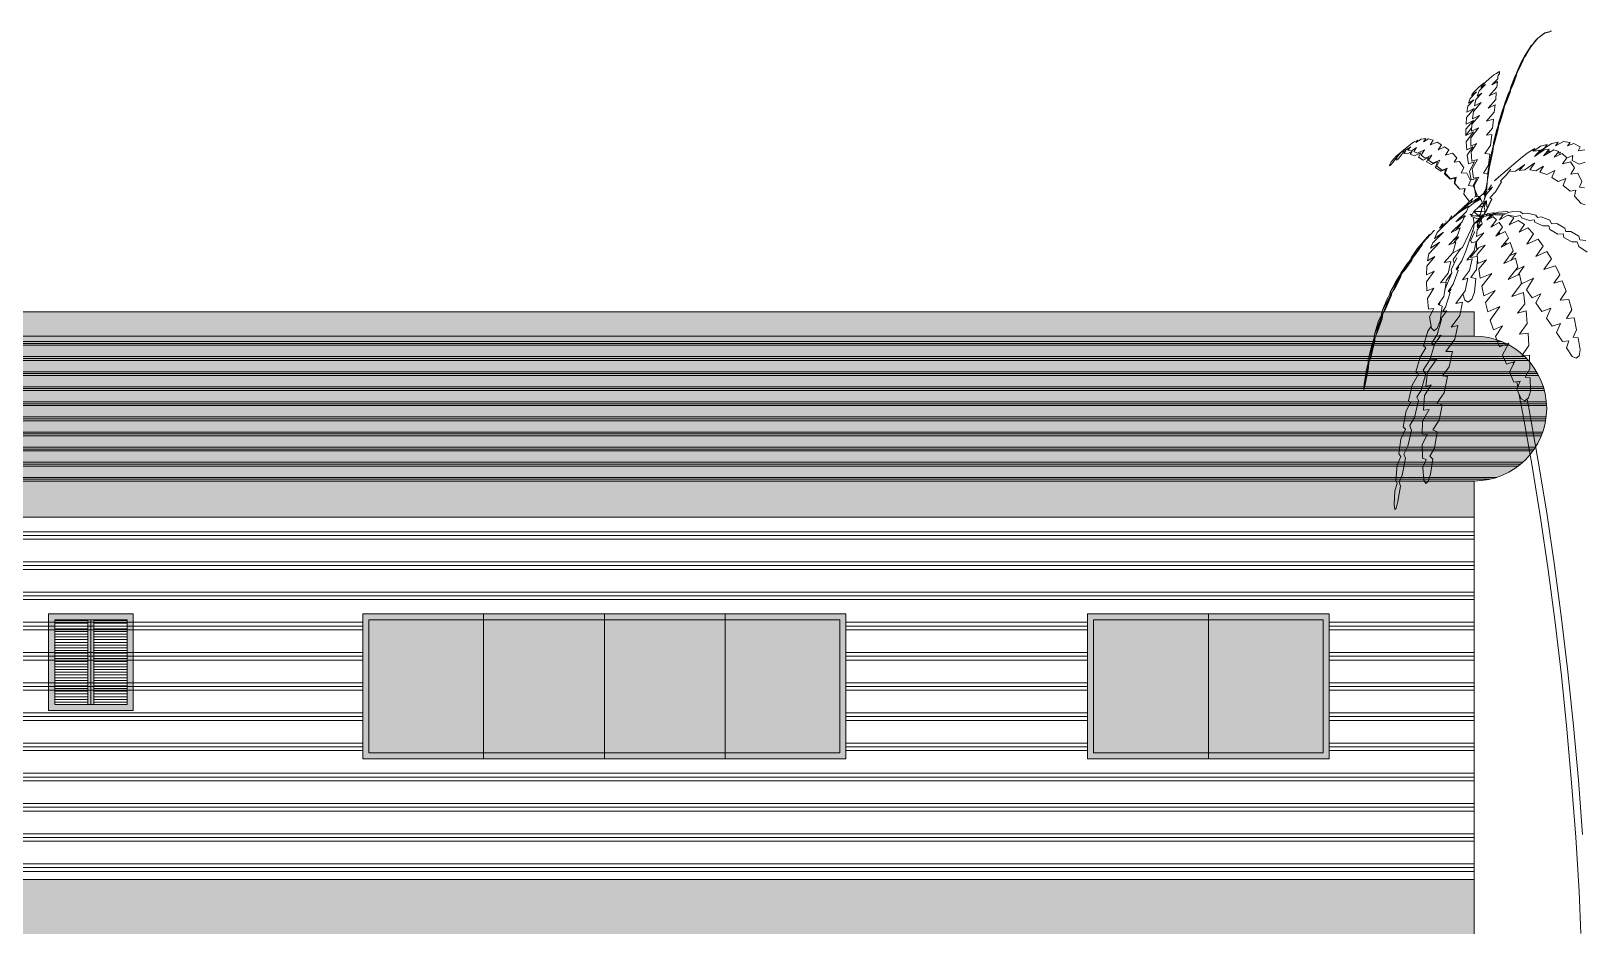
# Model space of a CAD drawing. Header units: inches. Extents: x 4 to 844, y 19 to 530.
# Drawn here: x 484.73 to 529.55, y 221.7 to 247.8 of the extents above; entities that cross this region are included whole.
import ezdxf

# ---------------------------------------------------------------- set-up
doc = ezdxf.new("R2010")
doc.units = ezdxf.units.IN
doc.header["$MEASUREMENT"] = 0
doc.layers.add('HH9B', color=103, linetype='Continuous')

msp = doc.modelspace()

# ---------------------------------------------------------------- hatches: boundary and pattern name
at = {"lineweight": 0, "true_color": 0x293189}
h = msp.add_hatch(color=177, dxfattribs=at)
h.dxf.hatch_style = 1
h.paths.add_polyline_path([(526.43328, 239.68171), (420.30484, 239.68171), (420.30484, 238.9835), (526.43328, 238.9835)])
h.paths.add_polyline_path([(526.43328, 234.79422), (420.30484, 234.79422), (420.30484, 233.7469), (526.43328, 233.7469)])
at = {"lineweight": 0}
h = msp.add_hatch(color=256, dxfattribs=at)
h.dxf.hatch_style = 1
h.paths.add_polyline_path([(526.43328, 234.79422, 1), (526.43328, 238.9835), (420.30484, 238.9835, 1), (420.30484, 234.79422)])
at = {"lineweight": 0, "true_color": 0x4554a5}
h = msp.add_hatch(dxfattribs=at)
h.set_pattern_fill('PLAST', color=175, scale=1.745534)
h.set_pattern_definition([(0, (-60.54756, 146.20476), (0, 0.43638338), []), (0, (-60.54756, 146.2593), (0, 0.43638338), []), (0, (-60.54756, 146.31385), (0, 0.43638338), [])])
h.paths.add_polyline_path([(526.43328, 234.79422, 1), (526.43328, 238.9835), (420.30484, 238.9835, 1), (420.30484, 234.79422)])
at = {"lineweight": 0, "true_color": 0x293189}
h = msp.add_hatch(dxfattribs=at)
h.set_pattern_fill('PLAST', color=177, scale=3.491067)
h.set_pattern_definition([(0, (-64.1331, 82.9951), (0, 0.8727668), []), (0, (-64.1331, 83.1042), (0, 0.8727668), []), (0, (-64.1331, 83.2133), (0, 0.8727668), [])])
h.paths.add_polyline_path([(420.30484, 233.7469), (420.30484, 223.2737), (526.43328, 223.2737), (526.43328, 233.7469)])
h.paths.add_polyline_path([(494.31546, 230.95404), (508.27973, 230.95404), (508.27973, 226.76476), (494.31546, 226.76476)], flags=16)
h.paths.add_polyline_path([(494.49002, 230.77949), (508.10518, 230.77949), (508.10518, 226.93932), (494.49002, 226.93932)], flags=0)
h.paths.add_polyline_path([(456.96105, 230.95404), (456.96105, 226.76476), (453.46998, 226.76476), (453.46998, 230.95404)], flags=16)
h.paths.add_polyline_path([(456.78649, 230.77949), (456.78649, 226.93932), (453.64453, 226.93932), (453.64453, 230.77949)], flags=0)
h.paths.add_polyline_path([(449.97891, 230.95404), (449.97891, 226.76476), (442.99678, 226.76476), (442.99678, 230.95404)], flags=16)
h.paths.add_polyline_path([(449.80436, 230.77949), (449.80436, 226.93932), (443.17133, 226.93932), (443.17133, 230.77949)], flags=0)
h.paths.add_polyline_path([(515.26187, 230.95404), (522.244, 230.95404), (522.244, 226.76476), (515.26187, 226.76476)], flags=16)
h.paths.add_polyline_path([(515.43642, 230.77949), (522.06945, 230.77949), (522.06945, 226.93932), (515.43642, 226.93932)], flags=0)
h.paths.add_polyline_path([(439.50571, 230.95404), (439.50571, 226.76476), (432.52358, 226.76476), (432.52358, 230.95404)], flags=16)
h.paths.add_polyline_path([(439.33116, 230.77949), (439.33116, 226.93932), (432.69813, 226.93932), (432.69813, 230.77949)], flags=0)
h.paths.add_polyline_path([(429.03251, 230.95404), (429.03251, 226.76476), (422.05038, 226.76476), (422.05038, 230.95404)], flags=16)
h.paths.add_polyline_path([(428.85796, 230.77949), (428.85796, 226.93932), (422.22493, 226.93932), (422.22493, 230.77949)], flags=0)
h = msp.add_hatch(color=177, dxfattribs=at)
h.dxf.hatch_style = 1
h.paths.add_polyline_path([(485.23972, 230.95404), (485.23972, 228.16119), (487.68367, 228.16119), (487.68367, 230.95404)])
h.paths.add_polyline_path([(487.50911, 230.77949), (487.50911, 228.33574), (485.41427, 228.33574), (485.41427, 230.77949)], flags=16)
at = {"lineweight": 0}
h = msp.add_hatch(color=34, dxfattribs=at)
h.dxf.hatch_style = 1
h.paths.add_polyline_path([(504.78867, 230.95404), (501.2976, 230.95404), (501.2976, 230.77949), (504.78867, 230.77949)])
h.paths.add_polyline_path([(508.27973, 230.95404), (504.78867, 230.95404), (504.78867, 230.77949), (508.10518, 230.77949), (508.10518, 226.93932), (504.78867, 226.93932), (504.78867, 226.76476), (508.27973, 226.76476)])
h.paths.add_polyline_path([(504.78867, 226.93932), (501.2976, 226.93932), (501.2976, 226.76476), (504.78867, 226.76476)])
h.paths.add_polyline_path([(501.2976, 226.93932), (497.80653, 226.93932), (497.80653, 226.76476), (501.2976, 226.76476)])
h.paths.add_polyline_path([(501.2976, 230.95404), (497.80653, 230.95404), (497.80653, 230.77949), (501.2976, 230.77949)])
h.paths.add_polyline_path([(497.80653, 230.95404), (494.31546, 230.95404), (494.31546, 226.76476), (497.80653, 226.76476), (497.80653, 226.93932), (494.49002, 226.93932), (494.49002, 230.77949), (497.80653, 230.77949)])
h = msp.add_hatch(color=34, dxfattribs=at)
h.dxf.hatch_style = 1
h.paths.add_polyline_path([(522.244, 230.95404), (518.75293, 230.95404), (518.75293, 230.77949), (522.06945, 230.77949), (522.06945, 226.93932), (518.75293, 226.93932), (518.75293, 226.76476), (522.244, 226.76476)])
h.paths.add_polyline_path([(518.75293, 230.95404), (515.26187, 230.95404), (515.26187, 226.76476), (518.75293, 226.76476), (518.75293, 226.93932), (515.43642, 226.93932), (515.43642, 230.77949), (518.75293, 230.77949)])
at = {"lineweight": 0, "true_color": 0x7aafdf}
h = msp.add_hatch(dxfattribs=at)
h.set_pattern_fill('ANSI31', color=143, scale=0.628392, angle=135)
h.set_pattern_definition([(180, (721.412756, -345.0045), (-1e-17, -0.078549008), [])])
h.paths.add_polyline_path([(487.50911, 230.77949), (486.54897, 230.77949), (486.54897, 228.33574), (487.50911, 228.33574)])
h.paths.add_polyline_path([(485.41427, 228.33574), (486.37441, 228.33574), (486.37441, 230.77949), (485.41427, 230.77949)], flags=17)
at = {"lineweight": 0, "true_color": 0x293189}
h = msp.add_hatch(color=177, dxfattribs=at)
h.dxf.hatch_style = 1
h.paths.add_polyline_path([(486.54897, 230.77949), (486.46169, 230.77949), (486.46169, 228.33574), (486.54897, 228.33574)])
h.paths.add_polyline_path([(486.46169, 230.77949), (486.37441, 230.77949), (486.37441, 228.33574), (486.46169, 228.33574)])
at = {"lineweight": 0}
h = msp.add_hatch(color=256, dxfattribs=at)
h.dxf.hatch_style = 1
h.set_gradient(color1=(173, 221, 247))
h.paths.add_polyline_path([(497.80653, 230.77949), (494.49002, 230.77949), (494.49002, 226.93932), (497.80653, 226.93932)])
h.paths.add_polyline_path([(501.2976, 230.77949), (497.80653, 230.77949), (497.80653, 226.93932), (501.2976, 226.93932)])
h.paths.add_polyline_path([(504.78867, 230.77949), (501.2976, 230.77949), (501.2976, 226.93932), (504.78867, 226.93932)])
h.paths.add_polyline_path([(508.10518, 230.77949), (504.78867, 230.77949), (504.78867, 226.93932), (508.10518, 226.93932)])
h = msp.add_hatch(color=256, dxfattribs=at)
h.dxf.hatch_style = 1
h.set_gradient(color1=(173, 221, 247))
h.paths.add_polyline_path([(518.75293, 230.77949), (515.43642, 230.77949), (515.43642, 226.93932), (518.75293, 226.93932)])
h.paths.add_polyline_path([(522.06945, 230.77949), (518.75293, 230.77949), (518.75293, 226.93932), (522.06945, 226.93932)])
at = {"lineweight": 0, "true_color": 0x636466}
h = msp.add_hatch(color=251, dxfattribs=at)
h.dxf.hatch_style = 1
h.paths.add_polyline_path([(526.43328, 223.2737), (420.30484, 223.2737), (420.30484, 221.70272), (526.43328, 221.70272)])

# ---------------------------------------------------------------- linework, layer by layer
at = {"lineweight": 0}
for p, q in [((420.30484, 239.68171), (526.43328, 239.68171)), ((526.43328, 239.68171), (526.43328, 238.9835)), ((420.30484, 238.9835), (526.43328, 238.9835)), ((420.30484, 234.79422), (526.43328, 234.79422)), ((420.30484, 234.79422), (526.43328, 234.79422)), ((420.30484, 233.7469), (526.43328, 233.7469)), ((494.31546, 230.95404), (508.27973, 230.95404)), ((515.26187, 230.95404), (522.244, 230.95404)), ((515.26187, 230.95404), (522.244, 230.95404)), ((494.31546, 226.76476), (508.27973, 226.76476)), ((515.26187, 226.76476), (522.244, 226.76476)), ((515.26187, 226.76476), (522.244, 226.76476)), ((420.30484, 223.2737), (526.43328, 223.2737))]:
    msp.add_line(p, q, dxfattribs=at)
at = {"color": 40, "lineweight": 0, "true_color": 0xf8d731}
for p, q in [((526.43328, 234.79422), (526.43328, 221.70272)), ((494.31546, 230.95404), (494.31546, 226.76476)), ((497.80653, 230.95404), (497.80653, 226.76476)), ((501.2976, 230.95404), (501.2976, 226.76476)), ((504.78867, 230.95404), (504.78867, 226.76476)), ((508.27973, 230.95404), (508.27973, 226.76476)), ((515.26187, 230.95404), (515.26187, 226.76476)), ((515.26187, 230.95404), (515.26187, 226.76476)), ((518.75293, 230.95404), (518.75293, 226.76476)), ((522.244, 230.95404), (522.244, 226.76476)), ((522.244, 230.95404), (522.244, 226.76476)), ((518.75293, 230.77949), (518.75293, 226.93932))]:
    msp.add_line(p, q, dxfattribs=at)
at = {"color": 5, "lineweight": 0}
for p, q in [((486.37441, 230.77949), (486.37441, 228.33574)), ((486.46169, 230.77949), (486.46169, 228.33574)), ((486.54897, 230.77949), (486.54897, 228.33574))]:
    msp.add_line(p, q, dxfattribs=at)
at = {"lineweight": 0}
for points in [[(485.23972, 230.95404), (487.68367, 230.95404), (487.68367, 228.16119), (485.23972, 228.16119)], [(494.31546, 230.95404), (508.27973, 230.95404), (508.27973, 226.76476), (494.31546, 226.76476)], [(515.26187, 230.95404), (522.244, 230.95404), (522.244, 226.76476), (515.26187, 226.76476)], [(485.41427, 230.77949), (487.50911, 230.77949), (487.50911, 228.33574), (485.41427, 228.33574)], [(494.49002, 230.77949), (508.10518, 230.77949), (508.10518, 226.93932), (494.49002, 226.93932)], [(515.43642, 230.77949), (522.06945, 230.77949), (522.06945, 226.93932), (515.43642, 226.93932)]]:
    msp.add_lwpolyline(points, close=True, dxfattribs=at)
msp.add_arc((526.43328, 236.88886), 2.09464, 270, 90, dxfattribs=at)
at = {"layer": 'HH9B', "lineweight": 0}
for p, q in [((528.06573, 247.34603), (528.26853, 247.58886)), ((528.20692, 247.52619), (528.06573, 247.34603)), ((528.06573, 247.34603), (528.1299, 247.42044)), ((528.25826, 247.58103), (528.20692, 247.52619)), ((528.25826, 247.58103), (528.41998, 247.70244)), ((528.46619, 247.73769), (528.26596, 247.58494)), ((528.26853, 247.58886), (528.47132, 247.74553)), ((528.47132, 247.74553), (528.44309, 247.72203)), ((528.62021, 247.78078), (528.46619, 247.73769)), ((528.46619, 247.73769), (528.47132, 247.74553)), ((528.47132, 247.74553), (528.67155, 247.80036)), ((528.67155, 247.80036), (528.63305, 247.79253)), ((528.67155, 247.80036), (528.66642, 247.79644)), ((528.66642, 247.79644), (528.67155, 247.80036)), ((527.67297, 246.59794), (527.86806, 247.01311)), ((527.85266, 246.96219), (527.73971, 246.72328)), ((527.80389, 246.92303), (527.87833, 247.05619)), ((527.86806, 247.01311), (527.84496, 246.99744)), ((527.86806, 247.01311), (527.85266, 246.96219)), ((528.06573, 247.34603), (527.86806, 247.01311)), ((527.86806, 247.01311), (527.99898, 247.25986)), ((527.92197, 247.09536), (527.86806, 247.01311)), ((527.87833, 247.05619), (527.99898, 247.25986)), ((527.92197, 247.09536), (528.04006, 247.29119)), ((527.99898, 247.25986), (528.0914, 247.38911)), ((528.04006, 247.29119), (528.06573, 247.34603)), ((528.06573, 247.34603), (528.05033, 247.33036)), ((527.0004, 246.53528), (526.86434, 246.42169)), ((527.0004, 246.53528), (527.05944, 246.56661)), ((527.16212, 246.62928), (527.05944, 246.56661)), ((527.12105, 246.50786), (527.11335, 246.42169)), ((527.16726, 246.57444), (527.12875, 246.51569)), ((527.16726, 246.57444), (527.16212, 246.62928)), ((527.31101, 245.63052), (527.67297, 246.59794)), ((527.6473, 246.50003), (527.54718, 246.22978)), ((527.59852, 246.45694), (527.655, 246.58228)), ((527.67297, 246.59794), (527.6473, 246.50003)), ((527.69094, 246.68019), (527.655, 246.58228)), ((527.655, 246.58228), (527.67297, 246.59794)), ((527.67297, 246.59794), (527.80389, 246.92303)), ((527.73971, 246.72328), (527.67297, 246.59794)), ((527.69094, 246.68019), (527.80389, 246.92303)), ((526.57683, 246.18278), (526.40997, 246.02611)), ((526.51522, 245.92036), (526.57683, 246.07311)), ((526.72059, 246.30028), (526.57683, 246.18278)), ((526.57683, 246.07311), (526.75653, 246.25328)), ((526.62561, 246.16711), (526.69748, 246.26894)), ((526.75653, 246.25328), (526.62561, 246.16711)), ((526.69748, 246.26894), (526.76936, 246.33553)), ((526.71802, 246.28853), (526.72059, 246.30028)), ((526.76936, 246.33553), (526.86434, 246.42169)), ((526.86948, 245.92819), (527.09024, 246.17886)), ((527.11335, 246.42169), (526.94649, 246.24544)), ((526.94649, 246.24544), (527.10308, 246.33944)), ((527.09024, 246.17886), (527.10308, 246.33944)), ((527.49327, 246.11619), (527.31871, 245.71277)), ((527.41883, 245.98303), (527.47274, 246.10053)), ((527.49327, 246.11619), (527.47017, 246.02611)), ((527.49584, 246.18669), (527.47274, 246.10053)), ((527.47274, 246.10053), (527.49327, 246.11619)), ((527.49327, 246.11619), (527.59852, 246.45694)), ((527.54718, 246.22978), (527.49327, 246.11619)), ((527.59852, 246.45694), (527.49584, 246.18669)), ((526.22258, 245.45819), (526.24825, 245.62661)), ((526.24825, 245.62661), (526.42281, 245.81069)), ((526.26878, 245.71669), (526.31499, 245.85377)), ((526.42281, 245.81069), (526.26878, 245.71669)), ((526.31499, 245.85377), (526.49725, 246.03786)), ((526.49725, 246.03786), (526.35093, 245.93603)), ((526.40997, 246.02611), (526.35093, 245.93603)), ((526.40997, 245.46994), (526.63331, 245.73236)), ((526.43821, 245.63836), (526.48442, 245.82244)), ((526.63331, 245.73236), (526.43821, 245.63836)), ((526.65384, 246.00261), (526.48442, 245.82244)), ((526.65384, 246.00261), (526.51522, 245.92036)), ((527.0543, 245.82244), (526.84124, 245.57177)), ((526.84124, 245.57177), (527.0389, 245.66577)), ((527.07227, 246.02219), (526.86948, 245.92819)), ((526.9927, 244.56519), (527.31101, 245.63052)), ((527.01323, 245.45819), (527.0389, 245.66577)), ((527.07227, 246.02219), (527.0543, 245.82244)), ((527.31101, 245.63052), (527.13645, 245.13702)), ((527.234, 245.45427), (527.29304, 245.61486)), ((527.31101, 245.63052), (527.28277, 245.49736)), ((527.29304, 245.61486), (527.31871, 245.71277)), ((527.31101, 245.63052), (527.29304, 245.61486)), ((527.37005, 245.75586), (527.31101, 245.63052)), ((527.31871, 245.71277), (527.41883, 245.98303)), ((527.47017, 246.02611), (527.37005, 245.75586)), ((526.19434, 244.96469), (526.41254, 245.21536)), ((526.20717, 245.30152), (526.19947, 245.10569)), ((526.19947, 245.10569), (526.41254, 245.21536)), ((526.20717, 245.30152), (526.43308, 245.56394)), ((526.43308, 245.56394), (526.22258, 245.45819)), ((526.58197, 245.35636), (526.3689, 245.10961)), ((526.3843, 245.26236), (526.40997, 245.46994)), ((526.3843, 245.26236), (526.58197, 245.35636)), ((526.7899, 245.19577), (527.01323, 245.45819)), ((526.7899, 245.19577), (526.9927, 245.25452)), ((526.9927, 245.25452), (526.95932, 244.98819)), ((527.13645, 245.13702), (527.234, 245.45427)), ((527.18266, 245.17619), (527.14672, 245.08219)), ((527.28277, 245.49736), (527.18266, 245.17619)), ((526.35863, 244.99994), (526.19434, 244.77669)), ((526.19434, 244.77669), (526.19434, 244.96469)), ((526.41767, 244.88636), (526.19434, 244.77669)), ((526.19947, 244.59652), (526.41767, 244.88636)), ((526.34066, 244.71402), (526.55629, 244.99994)), ((526.34066, 244.47119), (526.34066, 244.71402)), ((526.3689, 245.10961), (526.35093, 244.90986)), ((526.35093, 244.90986), (526.55629, 244.99994)), ((526.79246, 244.78844), (526.95932, 244.98819)), ((526.94392, 244.80802), (526.79246, 244.78844)), ((526.90798, 244.49469), (526.94392, 244.80802)), ((527.14672, 245.08219), (526.9927, 244.47511)), ((527.07998, 244.92161), (526.9927, 244.56519)), ((527.03377, 244.60044), (527.12618, 244.96077)), ((527.12362, 245.06261), (527.07998, 244.92161)), ((527.13645, 245.13702), (527.12362, 245.06261)), ((527.12362, 245.06261), (527.14672, 245.08219)), ((527.12618, 244.96077), (527.14672, 245.08219)), ((524.28188, 244.27144), (524.16893, 244.16961)), ((524.22283, 244.18136), (524.30755, 244.27536)), ((524.59763, 244.52994), (524.28188, 244.27144)), ((524.4051, 244.33411), (524.30498, 244.18527)), ((524.30755, 244.27536), (524.44874, 244.40852)), ((524.38199, 244.34977), (524.35889, 244.33411)), ((524.4051, 244.33411), (524.37429, 244.33019)), ((524.44874, 244.35369), (524.37943, 244.33411)), ((524.45387, 244.33802), (524.3974, 244.25969)), ((524.3974, 244.25969), (524.51035, 244.25186)), ((524.44874, 244.35369), (524.60019, 244.45552)), ((524.51035, 244.25186), (524.64383, 244.33019)), ((524.60019, 244.45552), (524.51805, 244.35761)), ((524.61816, 244.34194), (524.51805, 244.35761)), ((524.64383, 244.33019), (524.58479, 244.24011)), ((524.68234, 244.58869), (524.59763, 244.52994)), ((524.76705, 244.43202), (524.61816, 244.34194)), ((524.80299, 244.64744), (524.68234, 244.58869)), ((524.68491, 244.32236), (524.76705, 244.43202)), ((524.79786, 244.27144), (524.68491, 244.32236)), ((524.71058, 244.19702), (524.89027, 244.27927)), ((524.89797, 244.67486), (524.74652, 244.58086)), ((524.74652, 244.58086), (524.80299, 244.64744)), ((524.79786, 244.27144), (524.99809, 244.36936)), ((524.89027, 244.27927), (524.82609, 244.15002)), ((525.03403, 244.69052), (524.89797, 244.67486)), ((524.99809, 244.36936), (524.90054, 244.21269)), ((524.96985, 244.60044), (525.03403, 244.69052)), ((525.11361, 244.68269), (524.96985, 244.60044)), ((525.24709, 244.64744), (525.11361, 244.68269)), ((525.15981, 244.50644), (525.24709, 244.64744)), ((525.15981, 244.50644), (525.36004, 244.59261)), ((525.36004, 244.59261), (525.48583, 244.51427)), ((525.39085, 244.36152), (525.48583, 244.51427)), ((525.57824, 244.45161), (525.39085, 244.36152)), ((525.57824, 244.45161), (525.6989, 244.36544)), ((525.6989, 244.36544), (525.60391, 244.20877)), ((525.60391, 244.20877), (525.80928, 244.27144)), ((525.80928, 244.27144), (525.9325, 244.13436)), ((526.21744, 244.36936), (526.19947, 244.59652)), ((526.38944, 244.45161), (526.21744, 244.36936)), ((526.23284, 244.21661), (526.38944, 244.45161)), ((526.34066, 244.47119), (526.49982, 244.54561)), ((526.49982, 244.54561), (526.34323, 244.31061)), ((526.3612, 244.04036), (526.34323, 244.31061)), ((526.90798, 244.49469), (526.73856, 244.26361)), ((526.73856, 244.26361), (526.88745, 244.24402)), ((526.9927, 244.47511), (526.86178, 243.82886)), ((526.86434, 243.93069), (526.9927, 244.47511)), ((526.86434, 243.93069), (526.93109, 244.28319)), ((526.96959, 244.31452), (526.89771, 243.95811)), ((526.93109, 244.28319), (526.97729, 244.46336)), ((526.9927, 244.47511), (526.96959, 244.31452)), ((526.97729, 244.46336), (526.9927, 244.56519)), ((526.9927, 244.47511), (526.97729, 244.46336)), ((526.9927, 244.47511), (527.03377, 244.60044)), ((527.82699, 244.16177), (527.99385, 244.28711)), ((527.99385, 244.28711), (528.18895, 244.40069)), ((528.18895, 244.40069), (528.12477, 244.32627)), ((528.35324, 244.47119), (528.14283, 244.3306)), ((528.45592, 244.36544), (528.17868, 244.17744)), ((528.17868, 244.17744), (528.3404, 244.35369)), ((528.3404, 244.35369), (528.18381, 244.33019)), ((528.46106, 244.41244), (528.27366, 244.25577)), ((528.3173, 244.32627), (528.46106, 244.41244)), ((528.54063, 244.51819), (528.35324, 244.47119)), ((528.43795, 244.35369), (528.46106, 244.41244)), ((528.60224, 244.38111), (528.43795, 244.19702)), ((528.43795, 244.19702), (528.73316, 244.36544)), ((528.60224, 244.38111), (528.45592, 244.36544)), ((528.46106, 244.41244), (528.67926, 244.55344)), ((528.46106, 244.41244), (528.54063, 244.51819)), ((528.5124, 244.27927), (528.60994, 244.34194)), ((528.60994, 244.34194), (528.57914, 244.27536)), ((528.85895, 244.59261), (528.67926, 244.55344)), ((528.73316, 244.36544), (528.88205, 244.31452)), ((528.88205, 244.31452), (528.74857, 244.15786)), ((528.74857, 244.15786), (528.9719, 244.25969)), ((529.01811, 244.60436), (528.77937, 244.48294)), ((528.85895, 244.59261), (528.77937, 244.48294)), ((528.82558, 244.24794), (528.92313, 244.30277)), ((528.92313, 244.30277), (528.89489, 244.22444)), ((528.9719, 244.25969), (529.11309, 244.13827)), ((529.20294, 244.58086), (529.01811, 244.60436)), ((529.13363, 244.47902), (529.20294, 244.58086)), ((529.31589, 244.54561), (529.13363, 244.47902)), ((529.49558, 244.45552), (529.31589, 244.54561)), ((529.43654, 244.33411), (529.49558, 244.45552)), ((529.62907, 244.36152), (529.43654, 244.33411)), ((523.98667, 243.92286), (524.04314, 244.02861)), ((523.98667, 243.89936), (524.02517, 243.93069)), ((523.98667, 243.92286), (523.98667, 243.89936)), ((524.02517, 243.93069), (524.08935, 244.00902)), ((524.04314, 244.02861), (524.12272, 244.11869)), ((524.08935, 244.00902), (524.1946, 244.15786)), ((524.16893, 244.16961), (524.12272, 244.11869)), ((524.17663, 244.16569), (524.23054, 244.21269)), ((524.1946, 244.15786), (524.17663, 244.16569)), ((524.17919, 244.08344), (524.22283, 244.18136)), ((524.17919, 244.08344), (524.18946, 244.06777)), ((524.18946, 244.06777), (524.23824, 244.10694)), ((524.23054, 244.21269), (524.25877, 244.22052)), ((524.30498, 244.18527), (524.23824, 244.10694)), ((524.71058, 244.19702), (524.58479, 244.24011)), ((524.82609, 244.15002), (524.95701, 244.07169)), ((524.90054, 244.21269), (525.02119, 244.12652)), ((524.95701, 244.07169), (525.12387, 244.14219)), ((525.02119, 244.12652), (525.21115, 244.21269)), ((525.12387, 244.14219), (525.05713, 244.01686)), ((525.05713, 244.01686), (525.19575, 243.94636)), ((525.21115, 244.21269), (525.11361, 244.06386)), ((525.11361, 244.06386), (525.24196, 243.98161)), ((525.19575, 243.94636), (525.37288, 244.01686)), ((525.24196, 243.98161), (525.43962, 244.07169)), ((525.37288, 244.01686), (525.31897, 243.86019)), ((525.31897, 243.86019), (525.47299, 243.75052)), ((525.35748, 243.89544), (525.43962, 244.07169)), ((525.5038, 243.77402), (525.35748, 243.89544)), ((525.65012, 243.83669), (525.5038, 243.77402)), ((525.59621, 243.68786), (525.65012, 243.83669)), ((525.85292, 244.00511), (525.9325, 244.13436)), ((526.01208, 244.03252), (525.85292, 244.00511)), ((526.13273, 243.84844), (526.01208, 244.03252)), ((526.05828, 243.69961), (526.13273, 243.84844)), ((526.26878, 243.96202), (526.23284, 244.21661)), ((526.44591, 244.02077), (526.26878, 243.96202)), ((526.29702, 243.75444), (526.44591, 244.02077)), ((526.3612, 244.04036), (526.52549, 244.08736)), ((526.52549, 244.08736), (526.3766, 243.82102)), ((526.3766, 243.82102), (526.40997, 243.55077)), ((526.85151, 243.92286), (526.70005, 243.69177)), ((526.85151, 243.81711), (526.81814, 243.66436)), ((526.82327, 243.60169), (526.86178, 243.82886)), ((526.86178, 243.82886), (526.8284, 243.65261)), ((526.84637, 243.67611), (526.86178, 243.82886)), ((526.85151, 243.92286), (526.88745, 244.24402)), ((526.86434, 243.93069), (526.85151, 243.81711)), ((526.85151, 243.81711), (526.86178, 243.82886)), ((526.86178, 243.82886), (526.89771, 243.95811)), ((527.13388, 243.57819), (527.82699, 244.16177)), ((527.62419, 243.75444), (527.90144, 243.94636)), ((527.73714, 243.77011), (527.90144, 243.94636)), ((528.18638, 243.98944), (527.89373, 243.78969)), ((528.18638, 243.98944), (528.03749, 243.78577)), ((528.27366, 244.25577), (528.21462, 244.21661)), ((528.21718, 243.76227), (528.43538, 243.89544)), ((528.25056, 244.22444), (528.27366, 244.25577)), ((528.43538, 243.89544), (528.33014, 243.72311)), ((528.98474, 243.95811), (529.11309, 244.13827)), ((529.21834, 244.02077), (528.98474, 243.95811)), ((529.10539, 244.12652), (529.28252, 244.20486)), ((529.33386, 243.84844), (529.21834, 244.02077)), ((529.22347, 243.66044), (529.33386, 243.84844)), ((529.26198, 244.05602), (529.28252, 244.20486)), ((529.46478, 243.95419), (529.26198, 244.05602)), ((529.63677, 244.00511), (529.46478, 243.95419)), ((525.47299, 243.75052), (525.60391, 243.79752)), ((525.47556, 243.79361), (525.47299, 243.75052)), ((525.57054, 243.66827), (525.60391, 243.79752)), ((525.7374, 243.51944), (525.57054, 243.66827)), ((525.7528, 243.53119), (525.59621, 243.68786)), ((525.7374, 243.51944), (525.87859, 243.54686)), ((525.7374, 243.54294), (525.7374, 243.51944)), ((525.91196, 243.57819), (525.7528, 243.53119)), ((525.87859, 243.54686), (525.86062, 243.39019)), ((525.86062, 243.39019), (526.01721, 243.22569)), ((525.87089, 243.39802), (525.91196, 243.57819)), ((526.02235, 243.2296), (525.87089, 243.39802)), ((526.05828, 243.69961), (526.22514, 243.69177)), ((526.22514, 243.69177), (526.32783, 243.48419)), ((526.26622, 243.33144), (526.32783, 243.48419)), ((526.3458, 243.49986), (526.29702, 243.75444)), ((526.51265, 243.53511), (526.3458, 243.49986)), ((526.39457, 243.31185), (526.51265, 243.53511)), ((526.40997, 243.55077), (526.564, 243.57819)), ((526.564, 243.57819), (526.43564, 243.33535)), ((526.70005, 243.69177), (526.83097, 243.66436)), ((526.84637, 243.67611), (526.77963, 243.26877)), ((526.83097, 243.66436), (526.7976, 243.28444)), ((527.0158, 243.46852), (527.13388, 243.57819)), ((527.14929, 243.57427), (527.0158, 243.46852)), ((527.22373, 243.44502), (527.0466, 243.15127)), ((527.35465, 243.63302), (527.19036, 243.47244)), ((527.22373, 243.44502), (527.19036, 243.47244)), ((527.35465, 243.63302), (527.49327, 243.80927)), ((527.47787, 243.74269), (527.62419, 243.75444)), ((527.89373, 243.78969), (527.73714, 243.77011)), ((528.03749, 243.78577), (528.21718, 243.76227)), ((528.33014, 243.72311), (528.5278, 243.64869)), ((528.5278, 243.64869), (528.75883, 243.76619)), ((528.67412, 243.56644), (528.75883, 243.76619)), ((528.86152, 243.45285), (528.67412, 243.56644)), ((529.07715, 243.53902), (528.86152, 243.45285)), ((529.00271, 243.33927), (529.07715, 243.53902)), ((529.4237, 243.69177), (529.22347, 243.66044)), ((529.54179, 243.44894), (529.4237, 243.69177)), ((529.47248, 243.28835), (529.54179, 243.44894)), ((526.39457, 242.95544), (525.68349, 242.29352)), ((526.01721, 243.22569), (526.01464, 243.23352)), ((526.01721, 243.22569), (526.17124, 243.2531)), ((526.17124, 243.2531), (526.1353, 243.08469)), ((526.1507, 243.23744), (526.1353, 243.08469)), ((526.1353, 243.08469), (526.1353, 243.08077)), ((526.1353, 243.08077), (526.29189, 242.88102)), ((526.1353, 243.08077), (526.1353, 243.08077)), ((526.58453, 242.9946), (526.23028, 242.76352)), ((526.40997, 243.31185), (526.26622, 243.33144)), ((526.33296, 242.85752), (526.39457, 242.95544)), ((526.3766, 242.92019), (526.37403, 242.9241)), ((526.58453, 242.9946), (526.40227, 242.81835)), ((526.40227, 242.81835), (526.62304, 242.94369)), ((526.51779, 243.05335), (526.40997, 243.31185)), ((526.43564, 243.33535), (526.48185, 243.02202)), ((526.43564, 242.99852), (526.49212, 243.02985)), ((526.48185, 243.02202), (526.48442, 243.02202)), ((526.48442, 243.02202), (526.52036, 243.0181)), ((526.48955, 243.0651), (526.51779, 243.05335)), ((526.51779, 243.05335), (526.50495, 243.00635)), ((526.54859, 242.93585), (526.50752, 242.90452)), ((526.53062, 242.89277), (526.56143, 242.9711)), ((526.53833, 243.02985), (526.58453, 242.9946)), ((526.5948, 243.01027), (526.55116, 242.9006)), ((526.55886, 243.01027), (526.5948, 243.01027)), ((526.57683, 242.99852), (526.68978, 243.09252)), ((526.59993, 242.92802), (526.5948, 243.01027)), ((526.5948, 243.01027), (526.64871, 242.88102)), ((526.62304, 242.94369), (526.70005, 242.76744)), ((526.7976, 243.28444), (526.68978, 243.09252)), ((526.68978, 243.09252), (526.76679, 243.03769)), ((526.70262, 243.08077), (526.7976, 243.17085)), ((526.70518, 242.86535), (526.77963, 243.07294)), ((526.73342, 243.06119), (526.74626, 243.1356)), ((526.73342, 242.9476), (526.74112, 242.9946)), ((526.76423, 243.22569), (526.73856, 243.05727)), ((526.75139, 243.14344), (526.74112, 242.9946)), ((526.74112, 243.05335), (526.75139, 243.14344)), ((526.7899, 243.08469), (526.74369, 243.05727)), ((526.74626, 243.1356), (526.75139, 243.20219)), ((526.75139, 243.14344), (526.74626, 243.1356)), ((526.77963, 243.26877), (526.75139, 243.14344)), ((526.76936, 243.22569), (526.80273, 243.24919)), ((526.77706, 243.15127), (526.77193, 243.07294)), ((526.77963, 243.07294), (526.96446, 243.28444)), ((526.93365, 242.93977), (526.77963, 242.61469)), ((526.79503, 243.28052), (526.79246, 243.24135)), ((526.80273, 243.30402), (526.7976, 243.3001)), ((526.7976, 243.28444), (526.80017, 243.28835)), ((526.80273, 243.24919), (526.7976, 243.17085)), ((526.80017, 243.28835), (526.80273, 243.30402)), ((526.80273, 242.63035), (526.94135, 242.94369)), ((526.93109, 243.35494), (526.84381, 243.21002)), ((526.84381, 243.21002), (526.96446, 243.28444)), ((527.0466, 243.15127), (526.89001, 242.97502)), ((526.89001, 242.97502), (526.94135, 242.94369)), ((529.20294, 243.16694), (529.00271, 243.33927)), ((529.3698, 243.20219), (529.20294, 243.16694)), ((529.33386, 243.02985), (529.3698, 243.20219)), ((529.52382, 242.81835), (529.33386, 243.02985)), ((529.6188, 243.26485), (529.47248, 243.28835)), ((526.00951, 242.56377), (525.43449, 242.10552)), ((525.90426, 242.28177), (526.21488, 242.58335)), ((526.00951, 242.56377), (526.33296, 242.85752)), ((526.00951, 242.56377), (526.27649, 242.74002)), ((526.08396, 242.63035), (526.12503, 242.63819)), ((526.10706, 242.4776), (526.143, 242.48152)), ((526.21488, 242.58335), (526.27649, 242.74002)), ((526.25852, 242.69694), (526.40227, 242.81835)), ((526.30729, 242.49327), (526.32783, 242.50894)), ((526.36633, 242.46585), (526.30729, 242.49327)), ((526.32783, 242.50894), (526.3689, 242.49327)), ((526.34323, 242.44627), (526.42024, 242.58727)), ((526.40741, 242.82227), (526.40741, 242.81835)), ((526.40997, 242.82227), (526.41254, 242.82619)), ((526.41511, 242.57944), (526.41767, 242.58335)), ((526.42024, 242.58727), (526.55116, 242.69694)), ((526.55629, 242.45802), (526.42024, 242.58727)), ((526.63331, 242.58727), (526.42024, 242.58727)), ((526.42537, 242.83794), (526.43051, 242.84185)), ((526.42794, 242.8301), (526.42537, 242.83794)), ((526.43051, 242.84185), (526.43564, 242.83794)), ((526.53319, 242.89277), (526.49469, 242.90844)), ((526.67181, 242.83794), (526.55116, 242.69694)), ((526.55116, 242.69694), (526.70775, 242.75177)), ((526.56656, 242.49327), (526.61277, 242.4541)), ((526.5717, 242.49719), (526.60507, 242.44627)), ((526.65898, 242.70869), (526.60764, 242.46977)), ((526.60764, 242.46977), (526.63074, 242.41494)), ((526.6179, 242.77527), (526.63587, 242.72435)), ((526.62047, 242.3836), (526.68978, 242.46977)), ((526.63844, 242.44235), (526.65898, 242.5011)), ((526.75396, 242.59119), (526.65641, 242.58727)), ((526.78733, 242.89277), (526.65898, 242.70869)), ((526.66925, 242.44627), (526.67438, 242.49327)), ((526.68722, 242.46585), (526.68722, 242.48935)), ((526.68978, 242.46977), (526.70005, 242.48544)), ((526.68978, 242.46977), (526.69492, 242.44235)), ((526.69235, 242.46194), (526.77963, 242.61469)), ((526.78733, 242.89277), (526.70518, 242.86535)), ((526.70775, 242.75177), (526.75396, 242.59119)), ((526.71545, 242.78702), (526.72572, 242.86927)), ((526.75396, 242.59119), (526.71545, 242.48152)), ((526.71545, 242.43844), (526.90285, 242.47369)), ((526.72315, 242.69694), (526.78733, 242.89277)), ((526.72315, 242.49719), (526.74369, 242.53635)), ((526.72572, 242.48544), (526.72315, 242.5011)), ((526.82584, 242.52852), (526.72572, 242.48152)), ((526.81557, 242.52069), (526.72572, 242.48544)), ((526.74369, 242.53635), (526.80273, 242.63035)), ((526.76679, 242.86535), (526.76936, 242.88494)), ((526.77963, 242.4541), (526.81557, 242.52069)), ((526.78733, 242.89277), (526.7976, 242.70869)), ((526.80017, 242.65777), (526.80273, 242.63035)), ((526.80273, 242.34444), (526.91312, 242.48152)), ((526.81557, 242.52069), (526.91312, 242.48152)), ((526.99013, 242.54419), (526.82584, 242.52852)), ((526.87204, 242.49719), (527.00553, 242.51285)), ((527.00553, 242.51285), (526.89515, 242.48544)), ((526.90285, 242.47369), (527.00553, 242.51285)), ((526.92338, 242.44627), (527.0235, 242.49719)), ((526.92338, 242.44627), (526.95419, 242.49327)), ((526.98499, 242.53635), (526.99013, 242.54419)), ((526.98499, 242.53635), (527.03634, 242.53635)), ((527.03634, 242.53635), (527.00553, 242.51285)), ((527.00553, 242.51285), (527.38289, 242.5246)), ((527.0389, 242.48935), (527.00553, 242.51285)), ((527.13645, 242.56769), (527.03634, 242.53635)), ((527.25454, 242.48544), (527.0389, 242.48935)), ((527.13645, 242.56769), (527.37519, 242.58727)), ((527.16726, 242.34444), (527.26737, 242.48935)), ((527.16726, 242.34444), (527.40599, 242.47369)), ((527.38289, 242.5246), (527.25454, 242.48544)), ((527.42396, 242.55985), (527.37519, 242.58727)), ((527.40599, 242.47369), (527.57542, 242.40319)), ((527.41113, 242.4776), (527.61906, 242.43844)), ((527.54718, 242.58727), (527.42396, 242.55985)), ((527.77565, 242.5716), (527.54718, 242.58727)), ((527.77565, 242.5716), (527.83469, 242.52069)), ((527.83469, 242.52069), (527.96305, 242.54027)), ((528.21718, 242.48152), (527.96305, 242.54027)), ((528.25826, 242.41494), (528.21718, 242.48152)), ((529.63934, 242.77527), (529.52382, 242.81835)), ((524.95445, 241.68644), (525.28046, 242.03502)), ((525.2779, 242.02719), (525.28817, 242.04285)), ((525.28046, 242.03502), (525.2779, 242.02719)), ((525.68349, 242.29352), (525.36004, 241.97627)), ((525.43449, 242.10552), (525.53717, 242.2426)), ((525.48326, 242.19169), (525.5192, 242.2191)), ((525.60391, 242.30527), (525.62445, 242.31702)), ((525.68349, 242.29352), (525.78361, 242.46194)), ((525.76564, 241.97235), (526.08909, 242.28569)), ((526.02491, 242.10944), (525.76564, 241.97235)), ((525.88886, 242.03502), (526.04288, 242.20344)), ((526.16353, 242.45802), (525.90426, 242.28177)), ((526.04288, 242.20344), (525.91196, 242.11335)), ((525.94533, 241.8666), (526.02491, 242.10944)), ((526.05828, 242.41102), (525.971, 242.32485)), ((526.09422, 242.43844), (525.98127, 242.35619)), ((526.08909, 242.28569), (526.16353, 242.45802)), ((526.09166, 241.54544), (526.42695, 242.23622)), ((526.14813, 242.42277), (526.17894, 242.4541)), ((526.20204, 241.47102), (526.40997, 242.09377)), ((526.34323, 242.44627), (526.50239, 242.37969)), ((526.57426, 242.43844), (526.36633, 242.46585)), ((526.42794, 242.22694), (526.40741, 242.41885)), ((526.40997, 242.09377), (526.42794, 242.22694)), ((526.42537, 242.02719), (526.44078, 241.98802)), ((526.59737, 242.39535), (526.42794, 242.22694)), ((526.42794, 242.22694), (526.51522, 242.2661)), ((526.46645, 242.46585), (526.57426, 242.43844)), ((526.5794, 242.39535), (526.50239, 242.37969)), ((526.50239, 241.86269), (526.51522, 242.05069)), ((526.51522, 242.05069), (526.66154, 242.22694)), ((526.52292, 242.15644), (526.54859, 242.29744)), ((526.66154, 242.22694), (526.52292, 242.15644)), ((526.52549, 242.28177), (526.63074, 242.41102)), ((526.52549, 242.25044), (526.52549, 242.28177)), ((526.52806, 242.11727), (526.52549, 242.15644)), ((526.59223, 242.19169), (526.52806, 242.11727)), ((526.55373, 242.1721), (526.52806, 242.11727)), ((526.52806, 242.11727), (526.57683, 242.1251)), ((526.66411, 242.39535), (526.53576, 242.16819)), ((526.54859, 242.29744), (526.6179, 242.40319)), ((526.57426, 242.43844), (526.66154, 242.43844)), ((526.6179, 242.39927), (526.5794, 242.39535)), ((526.5794, 242.27785), (526.66411, 242.39535)), ((526.6179, 242.40319), (526.58197, 242.43844)), ((526.61534, 242.43844), (526.62561, 242.42277)), ((526.67438, 242.45019), (526.6179, 242.39927)), ((526.65898, 242.43844), (526.6179, 242.40319)), ((526.6179, 242.40319), (526.62561, 242.36794)), ((526.63844, 242.43844), (526.63074, 242.41494)), ((526.63074, 242.41494), (526.63331, 242.41494)), ((526.63331, 242.34052), (526.66154, 242.22694)), ((526.63587, 242.43452), (526.64871, 242.42669)), ((526.64101, 242.20344), (526.64357, 242.21519)), ((526.64357, 242.42277), (526.64357, 242.42277)), ((526.64614, 242.42669), (526.64614, 242.42669)), ((526.64871, 242.42669), (526.66668, 242.44235)), ((526.65384, 242.21519), (526.65128, 242.2191)), ((526.71545, 242.43844), (526.65641, 242.43452)), ((526.65641, 242.43452), (526.66925, 242.43452)), ((526.66668, 242.44235), (526.65898, 242.43844)), ((526.66411, 242.39535), (526.68722, 242.46194)), ((526.66668, 242.44235), (526.66925, 242.44235)), ((526.67695, 242.43844), (526.70775, 242.44627)), ((526.68722, 242.46194), (526.69235, 242.46194)), ((526.69492, 242.44235), (526.69748, 242.43452)), ((526.69748, 242.43452), (526.70262, 242.41494)), ((526.77706, 242.45019), (526.77963, 242.4541)), ((526.97729, 242.43452), (526.80273, 242.34444)), ((526.92338, 242.44627), (526.8053, 242.34444)), ((526.86948, 242.42669), (526.92338, 242.44627)), ((526.92338, 242.44627), (526.88745, 242.45019)), ((526.91055, 242.13294), (527.08254, 242.34444)), ((526.91055, 242.13294), (527.15442, 242.26219)), ((526.92338, 242.44627), (526.96446, 242.42669)), ((526.94392, 242.1721), (526.9927, 242.19952)), ((526.96189, 242.16035), (526.9927, 242.19952)), ((526.97729, 242.43452), (527.08254, 242.34444)), ((527.25197, 242.13294), (527.05687, 241.87052)), ((527.15442, 242.26219), (527.25197, 242.13294)), ((527.57542, 242.40319), (527.4445, 242.1956)), ((527.70634, 242.32485), (527.4445, 242.1956)), ((527.61906, 242.43844), (527.77052, 242.46585)), ((527.70634, 242.32485), (527.88347, 242.20344)), ((527.73714, 241.9841), (527.88347, 242.20344)), ((527.98358, 242.10944), (527.73714, 241.9841)), ((527.79619, 242.39927), (527.77052, 242.46585)), ((528.03236, 242.32485), (527.79619, 242.39927)), ((527.98358, 242.10944), (528.15044, 241.94102)), ((528.16841, 242.34052), (528.03236, 242.32485)), ((528.18125, 242.27394), (528.16841, 242.34052)), ((528.18125, 242.27394), (528.41742, 242.16819)), ((528.25826, 242.41494), (528.37121, 242.4306)), ((528.37121, 242.4306), (528.61765, 242.33269)), ((528.59198, 242.1721), (528.41742, 242.16819)), ((528.62278, 242.06244), (528.59198, 242.1721)), ((528.61765, 242.33269), (528.66642, 242.23085)), ((528.62278, 242.06244), (528.84868, 241.93319)), ((528.66642, 242.23085), (528.82558, 242.23477)), ((528.82558, 242.23477), (529.05661, 242.10552)), ((529.05661, 242.10552), (529.07972, 242.00369)), ((524.95445, 241.68644), (524.33579, 240.78168)), ((524.92878, 241.61985), (524.75935, 241.36919)), ((524.78759, 241.50235), (524.90567, 241.64335)), ((524.90567, 241.64335), (524.94931, 241.7021)), ((524.90567, 241.64335), (524.95445, 241.68644)), ((524.95445, 241.68644), (524.92878, 241.61985)), ((525.14441, 241.91752), (524.94931, 241.7021)), ((524.95445, 241.68644), (525.14441, 241.91752)), ((525.43962, 241.7021), (525.12644, 241.36135)), ((525.43962, 241.7021), (525.17265, 241.52585)), ((525.17265, 241.52585), (525.23426, 241.68252)), ((525.23426, 241.68252), (525.54487, 241.9841)), ((525.2856, 241.80785), (525.54487, 241.9841)), ((525.36004, 241.97627), (525.2856, 241.80785)), ((525.94533, 241.8666), (525.70146, 241.61985)), ((525.70146, 241.61985), (525.89913, 241.69819)), ((525.89913, 241.69819), (525.81441, 241.38877)), ((525.98641, 241.85485), (525.83238, 241.67077)), ((525.83752, 241.75694), (525.98641, 241.85485)), ((526.32269, 241.74127), (526.3612, 241.67469)), ((526.44078, 241.98802), (526.3236, 241.7397)), ((526.3612, 241.67469), (526.49469, 241.71385)), ((526.3612, 241.67469), (526.3612, 241.67469)), ((526.49469, 241.71385), (526.43051, 241.45144)), ((526.71032, 241.96452), (526.50239, 241.86269)), ((526.50239, 241.71777), (526.71032, 241.96452)), ((526.50239, 241.51019), (526.50239, 241.71777)), ((526.74626, 241.61202), (526.50239, 241.51019)), ((526.51779, 241.33785), (526.74626, 241.61202)), ((526.59993, 241.83919), (526.59737, 241.83135)), ((527.05687, 241.87052), (527.32385, 242.0076)), ((527.17496, 241.96844), (527.10565, 241.9371)), ((527.12875, 241.90577), (527.17496, 241.96844)), ((527.42139, 241.81569), (527.21603, 241.54935)), ((527.21603, 241.54935), (527.4753, 241.68644)), ((527.28021, 241.63552), (527.36235, 241.67077)), ((527.36235, 241.67077), (527.30331, 241.59635)), ((527.32385, 242.0076), (527.42139, 241.81569)), ((527.4753, 241.68644), (527.56002, 241.45144)), ((528.15044, 241.94102), (527.95021, 241.63552)), ((528.27879, 241.78044), (527.95021, 241.63552)), ((528.21462, 241.28302), (528.42512, 241.58069)), ((528.42512, 241.58069), (528.27879, 241.78044)), ((528.84868, 241.93319), (529.00014, 241.9371)), ((529.00014, 241.9371), (529.02324, 241.83527)), ((529.02324, 241.83527), (529.25171, 241.70602)), ((529.07972, 242.00369), (529.22861, 242.0076)), ((529.22861, 242.0076), (529.45451, 241.87444)), ((529.25171, 241.70602), (529.41344, 241.70602)), ((529.45451, 241.57677), (529.41344, 241.70602)), ((529.48531, 241.76869), (529.45451, 241.87444)), ((529.69325, 241.41227), (529.45451, 241.57677)), ((529.65474, 241.74127), (529.48531, 241.76869)), ((524.64897, 241.23602), (524.31268, 240.80518)), ((524.45387, 240.9266), (524.62843, 241.17727)), ((524.48468, 241.05977), (524.59249, 241.18902)), ((524.59249, 241.18902), (524.6156, 241.24777)), ((524.64897, 241.23602), (524.59249, 241.18902)), ((524.6156, 241.24777), (524.78759, 241.50235)), ((524.62843, 241.17727), (524.64897, 241.23602)), ((524.64897, 241.23602), (524.78759, 241.50235)), ((524.75935, 241.36919), (524.64897, 241.23602)), ((525.29843, 241.28302), (525.0674, 241.00493)), ((525.12644, 241.36135), (525.08537, 241.15377)), ((525.08537, 241.15377), (525.29843, 241.28302)), ((525.81441, 241.38877), (525.56541, 241.10677)), ((525.75537, 241.13419), (525.56541, 241.10677)), ((525.67836, 240.80127), (525.75537, 241.13419)), ((525.93507, 241.24777), (525.76821, 240.89918)), ((525.80415, 241.37702), (526.04802, 241.51019)), ((526.04802, 241.51019), (525.82725, 241.19685)), ((525.82725, 241.19685), (525.85805, 241.08327)), ((526.07369, 241.15377), (525.91453, 240.91877)), ((526.04802, 241.51019), (526.09166, 241.54544)), ((526.20204, 241.47102), (526.07369, 241.15377)), ((526.22001, 241.17335), (526.43051, 241.45144)), ((526.22001, 241.17335), (526.37147, 241.21644)), ((526.37147, 241.21644), (526.29702, 240.8796)), ((526.33039, 241.25169), (526.55373, 241.52977)), ((526.52036, 241.28302), (526.33039, 241.25169)), ((526.52549, 241.2086), (526.49725, 240.91093)), ((526.53833, 241.08327), (526.51779, 241.33785)), ((526.78733, 241.18902), (526.53833, 241.08327)), ((526.564, 240.9266), (526.78733, 241.18902)), ((527.56002, 241.45144), (527.28534, 241.08327)), ((527.28534, 241.08327), (527.62419, 241.23602)), ((527.6473, 241.38485), (527.44707, 241.3026)), ((527.50611, 241.18119), (527.6473, 241.38485)), ((527.69607, 240.9736), (527.62419, 241.23602)), ((528.53037, 241.42402), (528.21462, 241.28302)), ((528.44822, 240.9031), (528.66385, 241.21644)), ((528.53037, 241.42402), (528.66385, 241.21644)), ((524.33579, 240.78168), (524.00207, 240.24902)), ((524.33579, 240.78168), (524.05854, 240.24902)), ((524.13555, 240.35868), (524.30498, 240.67593)), ((524.16636, 240.56235), (524.28701, 240.74252)), ((524.28701, 240.74252), (524.31268, 240.80518)), ((524.33579, 240.78168), (524.28701, 240.74252)), ((524.30498, 240.67593), (524.33579, 240.78168)), ((524.31268, 240.80518), (524.48468, 241.05977)), ((524.33579, 240.78168), (524.45387, 240.9266)), ((525.27276, 240.86393), (525.052, 240.5506)), ((525.0674, 241.00493), (525.05456, 240.75818)), ((525.05456, 240.75818), (525.27276, 240.86393)), ((525.67836, 240.80127), (525.45502, 240.52318)), ((525.58851, 240.33127), (525.78618, 240.81302)), ((525.63729, 240.60152), (525.78618, 240.81302)), ((525.76821, 240.89918), (525.78618, 240.81302)), ((525.96587, 240.87568), (525.82725, 240.48793)), ((525.91453, 240.91877), (525.96587, 240.87568)), ((525.98641, 240.97752), (525.92736, 240.90702)), ((525.9556, 240.97752), (525.98641, 240.97752)), ((526.09166, 240.60935), (526.29702, 240.8796)), ((526.49725, 240.91093), (526.33553, 240.67593)), ((526.33553, 240.67593), (526.47672, 240.64852)), ((526.60507, 240.65635), (526.564, 240.9266)), ((526.60507, 240.65635), (526.93879, 240.79343)), ((526.65384, 240.42527), (526.93879, 240.79343)), ((527.69607, 240.9736), (527.41883, 240.6211)), ((527.41883, 240.6211), (527.74484, 240.76993)), ((527.8809, 241.00493), (527.63189, 240.89135)), ((527.69864, 240.74643), (527.8809, 241.00493)), ((527.74484, 240.76993), (527.80389, 240.49968)), ((528.77937, 241.01277), (528.44822, 240.9031)), ((528.7306, 240.51535), (528.90516, 240.75427)), ((528.90516, 240.75427), (528.77937, 241.01277)), ((523.76076, 239.6811), (524.05854, 240.24902)), ((524.05854, 240.24902), (523.7967, 239.6341)), ((524.05854, 240.24902), (523.99437, 240.1981)), ((523.99437, 240.1981), (524.00207, 240.24902)), ((524.00207, 240.24902), (524.16636, 240.56235)), ((524.03544, 240.14718), (524.05854, 240.24902)), ((524.05854, 240.24902), (524.13555, 240.35868)), ((525.052, 240.5506), (525.06483, 240.2921)), ((525.06483, 240.2921), (525.26763, 240.36652)), ((525.26763, 240.36652), (525.08023, 240.07277)), ((525.45502, 240.52318), (525.62702, 240.53102)), ((525.62702, 240.53102), (525.55257, 240.12368)), ((525.63729, 240.60152), (525.60648, 240.5271)), ((525.73997, 240.24118), (525.60648, 239.8221)), ((525.82725, 240.48793), (525.67836, 240.2686)), ((525.67836, 240.2686), (525.73997, 240.24118)), ((525.6989, 240.25685), (525.76821, 240.34302)), ((525.76821, 240.34302), (525.72457, 240.3391)), ((526.16867, 240.2921), (525.89913, 239.92785)), ((526.09166, 240.60935), (526.24568, 240.66027)), ((526.24568, 240.66027), (526.16867, 240.2921)), ((526.36633, 240.04927), (526.44078, 240.25293)), ((526.44078, 240.25293), (526.47672, 240.64852)), ((526.71032, 240.1511), (526.65384, 240.42527)), ((527.0389, 240.30385), (526.71032, 240.1511)), ((527.0389, 240.30385), (526.75909, 239.95135)), ((527.80389, 240.49968), (527.51638, 240.1276)), ((527.51638, 240.1276), (527.85523, 240.24118)), ((527.81672, 240.50752), (527.79362, 240.53493)), ((527.81672, 240.50752), (528.14531, 240.65243)), ((527.85523, 240.24118), (527.90144, 239.92002)), ((527.94508, 240.31952), (528.14531, 240.65243)), ((528.10937, 240.09235), (527.94508, 240.31952)), ((528.9796, 240.58193), (528.7306, 240.51535)), ((528.92056, 240.01793), (529.08999, 240.28035)), ((529.08999, 240.28035), (528.9796, 240.58193)), ((523.90709, 240.03752), (523.76076, 239.6811)), ((523.7967, 239.6341), (523.87885, 239.77902)), ((523.87885, 239.77902), (524.03544, 240.14718)), ((523.99437, 240.1981), (523.90709, 240.03752)), ((525.11617, 239.76335), (525.08023, 240.07277)), ((525.11617, 239.76335), (525.2625, 239.77902)), ((525.14184, 239.5401), (525.2625, 239.77902)), ((525.55257, 240.12368), (525.39342, 239.8926)), ((525.39342, 239.8926), (525.50893, 239.8456)), ((525.42422, 239.87693), (525.46273, 239.99052)), ((525.50893, 239.8456), (525.44732, 239.4226)), ((525.52947, 239.70068), (525.60648, 239.8221)), ((525.89913, 239.92785), (526.09936, 239.9631)), ((526.09936, 239.9631), (526.02235, 239.57927)), ((526.10706, 240.20593), (526.1661, 240.02185)), ((526.1661, 240.02185), (526.26365, 239.9631)), ((526.26365, 239.9631), (526.36633, 240.04927)), ((526.75909, 239.95135), (526.83097, 239.68893)), ((526.83097, 239.68893), (527.17239, 239.84168)), ((527.17239, 239.84168), (526.89771, 239.4461)), ((527.90144, 239.92002), (527.68067, 239.64193)), ((528.35837, 240.20593), (528.10937, 240.09235)), ((528.35837, 240.20593), (528.21205, 239.94352)), ((528.38918, 239.69677), (528.21205, 239.94352)), ((528.38918, 239.69677), (528.64845, 239.79077)), ((528.64845, 239.79077), (528.5201, 239.50485)), ((529.17213, 240.04535), (528.92056, 240.01793)), ((529.25428, 239.74377), (529.17213, 240.04535)), ((523.5477, 239.02702), (523.7967, 239.6341)), ((523.66065, 239.39127), (523.5477, 239.02702)), ((523.7967, 239.6341), (523.5708, 238.9526)), ((523.64268, 239.10535), (523.77103, 239.48135)), ((523.7505, 239.59493), (523.66065, 239.39127)), ((523.7505, 239.59493), (523.76076, 239.6811)), ((523.7967, 239.6341), (523.7505, 239.59493)), ((523.77103, 239.48135), (523.7967, 239.6341)), ((525.19575, 239.21502), (525.14184, 239.5401)), ((525.44732, 239.4226), (525.36518, 239.21502)), ((525.49096, 239.45785), (525.36774, 239.03093)), ((525.49096, 239.45785), (525.38571, 239.26593)), ((525.45502, 239.48527), (525.49096, 239.45785)), ((525.46529, 239.47743), (525.63985, 239.71243)), ((525.63985, 239.71243), (525.52947, 239.70068)), ((526.02235, 239.57927), (525.76564, 239.24243)), ((526.89771, 239.4461), (526.99013, 239.16018)), ((527.68067, 239.64193), (527.93224, 239.70852)), ((527.96818, 239.34818), (527.74484, 239.03877)), ((527.93224, 239.70852), (527.96818, 239.34818)), ((528.5201, 239.50485), (528.68696, 239.27377)), ((528.92569, 239.34427), (528.68696, 239.27377)), ((528.92569, 239.34427), (528.81274, 239.08577)), ((529.10282, 239.48918), (529.25428, 239.74377)), ((529.31845, 239.50877), (529.10282, 239.48918)), ((529.3929, 239.16018), (529.31845, 239.50877)), ((523.5708, 238.9526), (523.37314, 238.31026)), ((523.5708, 238.9526), (523.38597, 238.22018)), ((523.47069, 238.73327), (523.54, 238.9291)), ((523.5477, 239.02702), (523.54, 238.9291)), ((523.54, 238.9291), (523.5708, 238.9526)), ((523.5554, 238.80377), (523.5708, 238.9526)), ((523.5708, 238.9526), (523.64268, 239.10535)), ((525.09307, 239.12493), (524.96472, 238.69802)), ((525.18548, 239.26985), (525.09307, 239.12493)), ((525.27276, 239.13668), (525.19575, 239.21502)), ((525.36774, 239.03093), (525.19575, 238.76852)), ((525.48326, 239.00743), (525.25993, 238.7176)), ((525.36518, 239.21502), (525.27276, 239.13668)), ((525.48326, 239.00743), (525.32924, 238.97218)), ((525.87602, 238.89385), (525.60905, 238.53743)), ((525.9633, 239.28552), (525.76564, 239.24243)), ((525.87602, 238.89385), (525.9633, 239.28552)), ((526.99013, 239.16018), (527.2494, 239.2816)), ((527.2494, 239.2816), (527.04917, 238.97218)), ((527.16212, 238.67452), (527.04917, 238.97218)), ((527.74484, 239.03877), (527.99385, 239.06618)), ((527.99385, 239.06618), (528.01439, 238.70977)), ((528.81274, 239.08577), (528.98987, 238.82727)), ((529.29022, 238.9526), (529.3929, 239.16018)), ((529.44167, 238.9291), (529.29022, 238.9526)), ((529.49815, 238.58835), (529.44167, 238.9291)), ((523.37314, 238.31026), (523.47069, 238.73327)), ((523.44245, 238.36901), (523.5554, 238.80377)), ((524.86973, 238.37293), (525.03916, 238.63927)), ((524.96472, 238.69802), (525.03916, 238.63927)), ((525.27276, 238.70977), (525.14954, 238.28676)), ((525.19575, 238.76852), (525.27276, 238.70977)), ((525.60905, 238.53743), (525.80415, 238.53351)), ((525.80415, 238.53351), (525.71173, 238.09485)), ((527.43166, 238.78027), (527.16212, 238.67452)), ((527.43166, 238.78027), (527.24683, 238.44343)), ((527.24683, 238.44343), (527.36235, 238.16926)), ((528.01439, 238.70977), (527.81159, 238.41601)), ((527.81159, 238.41601), (528.02979, 238.4356)), ((528.02979, 238.4356), (528.04262, 238.0361)), ((529.167, 238.85077), (528.98987, 238.82727)), ((529.10282, 238.6471), (529.167, 238.85077)), ((529.26455, 238.39643), (529.10282, 238.6471)), ((529.46734, 238.41601), (529.49815, 238.58835)), ((523.38597, 238.22018), (523.24992, 237.45251)), ((523.38597, 238.22018), (523.25249, 237.59743)), ((523.25249, 237.59743), (523.31923, 238.02043)), ((523.29099, 237.62876), (523.3757, 238.06743)), ((523.31923, 238.02043), (523.36544, 238.2006)), ((523.37314, 238.31026), (523.36544, 238.2006)), ((523.36544, 238.2006), (523.38597, 238.22018)), ((523.3757, 238.06743), (523.38597, 238.22018)), ((523.38597, 238.22018), (523.44245, 238.36901)), ((524.74395, 237.94993), (524.86973, 238.37293)), ((525.15148, 238.29341), (524.96215, 238.00085)), ((524.96215, 238.00085), (525.03146, 237.89118)), ((525.08794, 237.93818), (525.35234, 238.32201)), ((525.35234, 238.32201), (525.14954, 238.28676)), ((525.71173, 238.09485), (525.51407, 237.83635)), ((527.36235, 238.16926), (527.61136, 238.2476)), ((527.44963, 237.94993), (527.61136, 238.2476)), ((527.56772, 238.16535), (527.55488, 238.22801)), ((528.04262, 238.0361), (527.904, 237.79718)), ((529.38006, 238.3416), (529.26455, 238.39643)), ((529.38006, 238.3416), (529.46734, 238.41601)), ((523.25249, 237.59743), (523.23708, 237.44076)), ((523.24992, 237.45251), (523.29099, 237.62876)), ((524.53088, 237.11176), (524.64127, 237.5661)), ((524.64127, 237.5661), (524.82096, 237.88335)), ((524.82096, 237.88335), (524.74395, 237.94993)), ((525.03146, 237.89118), (524.90311, 237.42118)), ((525.19318, 237.57001), (525.00065, 237.26451)), ((525.08794, 237.93818), (525.03146, 237.52693)), ((525.19318, 237.57001), (525.03146, 237.52693)), ((525.51407, 237.83635), (525.66039, 237.81676)), ((525.66039, 237.81676), (525.56798, 237.34676)), ((527.58055, 237.65226), (527.44963, 237.94993)), ((527.76281, 237.67968), (527.58055, 237.65226)), ((527.76281, 237.67968), (527.66527, 237.4486)), ((527.6935, 237.51518), (527.66527, 237.66401)), ((527.904, 237.79718), (528.05289, 237.77368)), ((528.05289, 237.77368), (528.05803, 237.38985)), ((523.23708, 237.44076), (523.24992, 237.45251)), ((524.59763, 237.0726), (524.53088, 237.11176)), ((524.70544, 236.63001), (524.82866, 237.12351)), ((524.77475, 237.21751), (524.90311, 237.42118)), ((524.82866, 237.12351), (524.77475, 237.21751)), ((525.00065, 237.26451), (524.96472, 236.84543)), ((525.36261, 237.05301), (525.56798, 237.34676)), ((527.66527, 237.4486), (527.79105, 237.1666)), ((527.73714, 237.28018), (527.85266, 236.69268)), ((527.79105, 237.1666), (527.90144, 237.11176)), ((527.90144, 237.11176), (527.99898, 237.19401)), ((528.01952, 236.85326), (527.96048, 237.16268)), ((528.05803, 237.38985), (527.99898, 237.19401)), ((524.46671, 236.82193), (524.37686, 236.35585)), ((524.59763, 237.0726), (524.46671, 236.82193)), ((525.12901, 236.8611), (524.94418, 236.52818)), ((524.96472, 236.84543), (525.12901, 236.8611)), ((525.36261, 237.05301), (525.5038, 236.99035)), ((525.5038, 236.99035), (525.42165, 236.55168)), ((527.85266, 236.69268), (528.11193, 235.22001)), ((528.28393, 235.37276), (528.01952, 236.85326)), ((524.31525, 236.00334), (524.4436, 236.28926)), ((524.4436, 236.28926), (524.37686, 236.35585)), ((524.62073, 236.25793), (524.51805, 235.79968)), ((524.56939, 236.39501), (524.70544, 236.63001)), ((524.56939, 236.39501), (524.62073, 236.25793)), ((524.94418, 236.52818), (524.93391, 236.14434)), ((525.23682, 236.26968), (525.42165, 236.55168)), ((525.23682, 236.26968), (525.36518, 236.21485)), ((525.36518, 236.21485), (525.2856, 235.74093)), ((524.25107, 235.57643), (524.31525, 236.00334)), ((524.3974, 235.57251), (524.51805, 235.79968)), ((525.08794, 236.14434), (524.93134, 235.85451)), ((524.93134, 235.85451), (524.93905, 235.45109)), ((524.93391, 236.14434), (525.08794, 236.14434)), ((524.31525, 235.50201), (524.21, 235.25134)), ((524.31525, 235.50201), (524.25107, 235.57643)), ((524.35376, 234.96543), (524.44874, 235.45109)), ((524.44874, 235.45109), (524.3974, 235.57251)), ((524.93905, 235.45109), (525.04943, 235.41976)), ((525.04943, 235.41976), (524.94931, 235.18868)), ((525.2856, 235.74093), (525.15468, 235.50984)), ((525.23939, 235.42759), (525.15468, 235.50984)), ((525.17522, 234.98893), (525.23939, 235.42759)), ((528.5278, 233.87268), (528.28393, 235.37276)), ((524.21, 235.25134), (524.16636, 234.80876)), ((524.35376, 234.96543), (524.26904, 234.76959)), ((524.94931, 235.18868), (524.97498, 234.82051)), ((525.1059, 234.78134), (525.17522, 234.98893)), ((528.11193, 235.22001), (528.35324, 233.73167)), ((524.12015, 234.10768), (524.14069, 234.51501)), ((524.14069, 234.51501), (524.21, 234.72259)), ((524.16636, 234.80876), (524.21, 234.72259)), ((524.29985, 234.64818), (524.23054, 234.20168)), ((524.26904, 234.76959), (524.29985, 234.64818)), ((524.97498, 234.82051), (525.03146, 234.71868)), ((525.03146, 234.71868), (525.1059, 234.78134)), ((524.13812, 233.97451), (524.12015, 234.10768)), ((524.17919, 234.00976), (524.13812, 233.97451)), ((524.23054, 234.20168), (524.17919, 234.00976)), ((528.35324, 233.73167), (528.57401, 232.22767)), ((528.7537, 232.35692), (528.5278, 233.87268)), ((528.57401, 232.22767), (528.77424, 230.70409)), ((528.9565, 230.8255), (528.7537, 232.35692)), ((529.13876, 229.27842), (528.9565, 230.8255)), ((528.77424, 230.70409), (528.95393, 229.17267)), ((528.95393, 229.17267), (529.11309, 227.62558)), ((529.30305, 227.71958), (529.13876, 229.27842)), ((529.44424, 226.15291), (529.30305, 227.71958)), ((529.11309, 227.62558), (529.24914, 226.07066)), ((529.24914, 226.07066), (529.36723, 224.504)), ((529.56233, 224.5745), (529.44424, 226.15291)), ((529.36723, 224.504), (529.46221, 222.93341)), ((529.46221, 222.93341), (529.51938, 221.72115))]:
    msp.add_line(p, q, dxfattribs=at)

doc.saveas('drawing.dxf')
